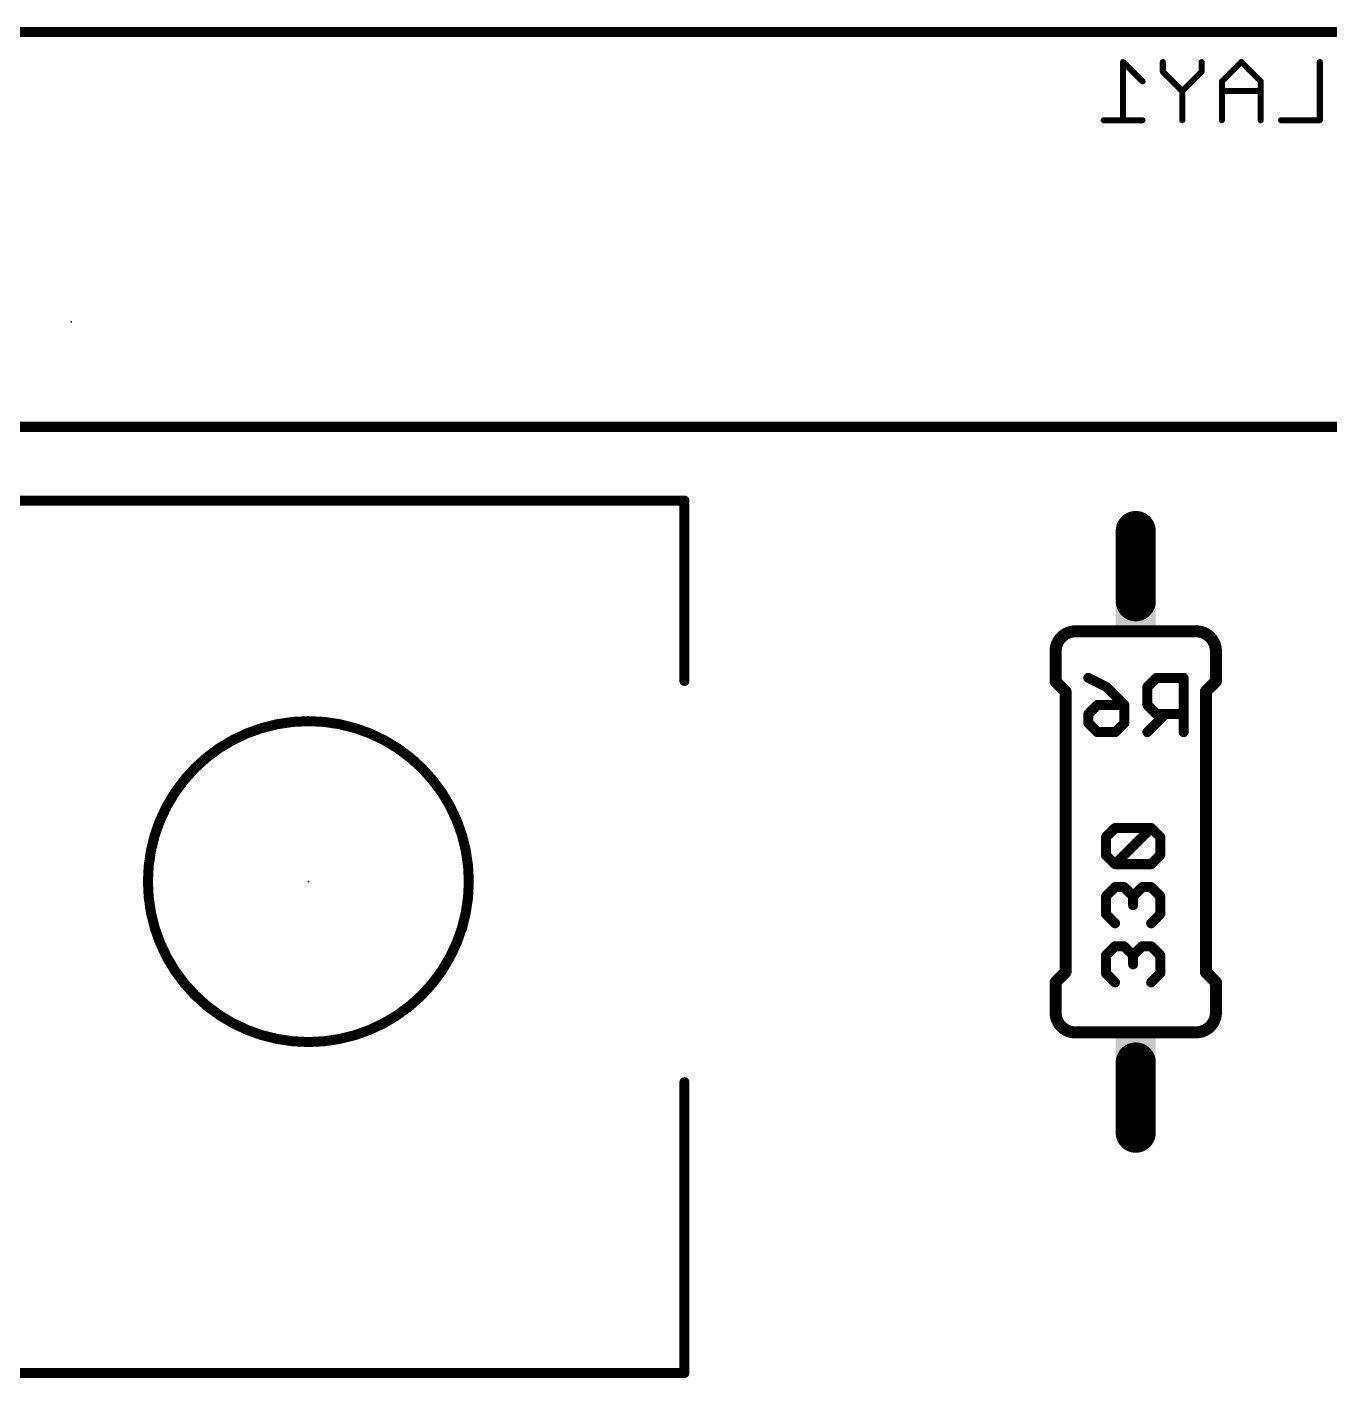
# Model space of a CAD drawing. Extents: x 0 to 100, y 1 to 103.
# Drawn here: x 66.44 to 82.94, y 68.71 to 85.82 of the extents above; entities that cross this region are included whole.
import ezdxf

# ---------------------------------------------------------------- set-up
doc = ezdxf.new("R2010")
doc.units = 0
for name, color, linetype in [('21', 253, 'CONTINUOUS'), ('22', 253, 'CONTINUOUS'), ('23', 7, 'CONTINUOUS'), ('24', 7, 'CONTINUOUS'), ('26', 253, 'CONTINUOUS'), ('28', 253, 'CONTINUOUS'), ('52', 253, 'CONTINUOUS')]:
    doc.layers.add(name, color=color, linetype=linetype)

# ---------------------------------------------------------------- blocks, each defined once
blk = doc.blocks.new('RECT')
blk.add_solid([(-0.5, -0.5), (0.5, -0.5), (-0.5, 0.5), (0.5, 0.5)])

msp = doc.modelspace()

# ---------------------------------------------------------------- linework, layer by layer
at = {"layer": '21', "const_width": 0.127}
for points in [[(74.7625, 79.826), (65.2375, 79.826)], [(74.7625, 77.54), (74.7625, 79.7625)], [(74.7625, 68.777), (74.7625, 72.46)], [(65.2375, 68.777), (74.7625, 68.777)]]:
    msp.add_lwpolyline(points, dxfattribs=at)
at = {"layer": '21'}
for points, const_width in [([(74.7943, 79.7625, 1), (74.7308, 79.7625)], 0.0635), ([(74.7625, 79.7943, 1), (74.7625, 79.8578)], 0.0635), ([(74.7308, 77.54, 1), (74.7943, 77.54)], 0.0635), ([(70, 72.968, 1), (70, 77.032, 1), (70, 72.968)], 0.127), ([(74.7943, 72.46, 1), (74.7308, 72.46)], 0.0635), ([(74.7308, 68.777, 1), (74.7943, 68.777)], 0.0635), ([(74.7625, 68.7452, 1), (74.7625, 68.8088)], 0.0635)]:
    msp.add_lwpolyline(points, format="xyb", dxfattribs=dict(at, const_width=const_width))
at = {"layer": '22'}
for points, const_width in [([(65.7062, 85.7594), (85.7062, 85.7594)], 0.127), ([(80.564, 85.134), (80.3183, 85.3797)], 0.0762), ([(80.3183, 85.3797), (80.3183, 84.6425)], 0.0762), ([(80.821, 85.2569), (80.821, 85.3797)], 0.0762), ([(81.3124, 85.3797), (81.3124, 85.2569)], 0.0762), ([(81.8151, 85.3797), (81.5694, 85.134)], 0.0762), ([(82.0609, 85.134), (81.8151, 85.3797)], 0.0762), ([(82.8093, 85.3797), (82.8093, 84.6425)], 0.0762), ([(81.0667, 85.0111), (80.821, 85.2569)], 0.0762), ([(81.3124, 85.2569), (81.0667, 85.0111)], 0.0762), ([(81.0667, 85.0111), (81.0667, 84.6425)], 0.0762), ([(81.5694, 85.134), (81.5694, 84.6425)], 0.0762), ([(82.0609, 85.0111), (81.5694, 85.0111)], 0.0762), ([(82.0609, 84.6425), (82.0609, 85.134)], 0.0762), ([(80.564, 84.6425), (80.0725, 84.6425)], 0.0762), ([(82.8093, 84.6425), (82.3178, 84.6425)], 0.0762), ([(85.7062, 80.7594), (65.7062, 80.7594)], 0.127), ([(81.24, 78.17), (79.716, 78.17)], 0.1524), ([(79.462, 77.916), (79.462, 77.535)], 0.1524), ([(81.494, 77.916), (81.494, 77.535)], 0.1524), ([(79.589, 77.408), (79.462, 77.535)], 0.1524), ([(81.367, 77.408), (81.494, 77.535)], 0.1524), ([(79.589, 73.852), (79.589, 77.408)], 0.1524), ([(81.367, 73.852), (81.367, 77.408)], 0.1524), ([(79.589, 73.852), (79.462, 73.725)], 0.1524), ([(81.367, 73.852), (81.494, 73.725)], 0.1524), ([(79.462, 73.344), (79.462, 73.725)], 0.1524), ([(81.494, 73.344), (81.494, 73.725)], 0.1524), ([(81.24, 73.09), (79.716, 73.09)], 0.1524)]:
    msp.add_lwpolyline(points, dxfattribs=dict(at, const_width=const_width))
for points, const_width in [([(80.3318, 85.3932, 1), (80.3048, 85.3663)], 0.0381), ([(80.3373, 85.3797, 1), (80.2992, 85.3797)], 0.0381), ([(80.84, 85.3797, 1), (80.8019, 85.3797)], 0.0381), ([(81.3315, 85.3797, 1), (81.2934, 85.3797)], 0.0381), ([(81.8286, 85.3932, 1), (81.8016, 85.3663)], 0.0381), ([(81.8286, 85.3663, 1), (81.8016, 85.3932)], 0.0381), ([(82.8283, 85.3797, 1), (82.7902, 85.3797)], 0.0381), ([(80.8344, 85.2703, 1), (80.8075, 85.2434)], 0.0381), ([(80.8019, 85.2569, 1), (80.84, 85.2569)], 0.0381), ([(81.2934, 85.2569, 1), (81.3315, 85.2569)], 0.0381), ([(81.3259, 85.2434, 1), (81.299, 85.2703)], 0.0381), ([(80.5506, 85.1205, 1), (80.5775, 85.1475)], 0.0381), ([(81.0857, 85.0111, 1), (81.0476, 85.0111)], 0.0381), ([(81.0532, 85.0246, 1), (81.0802, 84.9976)], 0.0381), ([(81.0532, 84.9976, 1), (81.0802, 85.0246)], 0.0381), ([(81.5884, 85.134, 1), (81.5503, 85.134)], 0.0381), ([(81.5559, 85.1475, 1), (81.5828, 85.1205)], 0.0381), ([(81.5694, 85.0302, 1), (81.5694, 84.9921)], 0.0381), ([(82.0799, 85.134, 1), (82.0418, 85.134)], 0.0381), ([(82.0474, 85.1205, 1), (82.0743, 85.1475)], 0.0381), ([(82.0609, 84.9921, 1), (82.0609, 85.0302)], 0.0381), ([(80.0725, 84.6615, 1), (80.0725, 84.6235)], 0.0381), ([(80.2992, 84.6425, 1), (80.3373, 84.6425)], 0.0381), ([(80.564, 84.6235, 1), (80.564, 84.6615)], 0.0381), ([(81.0476, 84.6425, 1), (81.0857, 84.6425)], 0.0381), ([(81.5503, 84.6425, 1), (81.5884, 84.6425)], 0.0381), ([(82.0418, 84.6425, 1), (82.0799, 84.6425)], 0.0381), ([(82.3178, 84.6615, 1), (82.3178, 84.6235)], 0.0381), ([(82.7902, 84.6425, 1), (82.8283, 84.6425)], 0.0381), ([(82.8093, 84.6235, 1), (82.8093, 84.6615)], 0.0381), ([(79.716, 78.17, 0.4142), (79.462, 77.916)], 0.1524), ([(79.716, 78.2081, 1), (79.716, 78.1319)], 0.0762), ([(79.716, 78.1319, 1), (79.716, 78.2081)], 0.0762), ([(81.494, 77.916, 0.4142), (81.24, 78.17)], 0.1524), ([(81.24, 78.2081, 1), (81.24, 78.1319)], 0.0762), ([(81.24, 78.1319, 1), (81.24, 78.2081)], 0.0762), ([(79.5001, 77.916, 1), (79.4239, 77.916)], 0.0762), ([(79.4239, 77.916, 1), (79.5001, 77.916)], 0.0762), ([(81.5321, 77.916, 1), (81.4559, 77.916)], 0.0762), ([(81.4559, 77.916, 1), (81.5321, 77.916)], 0.0762), ([(79.4239, 77.535, 1), (79.5001, 77.535)], 0.0762), ([(79.4889, 77.5619, 1), (79.4351, 77.5081)], 0.0762), ([(81.4559, 77.535, 1), (81.5321, 77.535)], 0.0762), ([(81.5209, 77.5081, 1), (81.4671, 77.5619)], 0.0762), ([(79.6271, 77.408, 1), (79.5509, 77.408)], 0.0762), ([(79.5621, 77.3811, 1), (79.6159, 77.4349)], 0.0762), ([(81.4051, 77.408, 1), (81.3289, 77.408)], 0.0762), ([(81.3401, 77.4349, 1), (81.3939, 77.3811)], 0.0762), ([(79.6159, 73.8251, 1), (79.5621, 73.8789)], 0.0762), ([(81.3939, 73.8789, 1), (81.3401, 73.8251)], 0.0762), ([(79.5001, 73.725, 1), (79.4239, 73.725)], 0.0762), ([(79.4351, 73.7519, 1), (79.4889, 73.6981)], 0.0762), ([(79.5509, 73.852, 1), (79.6271, 73.852)], 0.0762), ([(81.3289, 73.852, 1), (81.4051, 73.852)], 0.0762), ([(81.5321, 73.725, 1), (81.4559, 73.725)], 0.0762), ([(81.4671, 73.6981, 1), (81.5209, 73.7519)], 0.0762), ([(79.462, 73.344, 0.4142), (79.716, 73.09)], 0.1524), ([(79.5001, 73.344, 1), (79.4239, 73.344)], 0.0762), ([(81.24, 73.09, 0.4142), (81.494, 73.344)], 0.1524), ([(81.5321, 73.344, 1), (81.4559, 73.344)], 0.0762), ([(79.4239, 73.344, 1), (79.5001, 73.344)], 0.0762), ([(81.4559, 73.344, 1), (81.5321, 73.344)], 0.0762), ([(79.716, 73.1281, 1), (79.716, 73.0519)], 0.0762), ([(79.716, 73.0519, 1), (79.716, 73.1281)], 0.0762), ([(81.24, 73.1281, 1), (81.24, 73.0519)], 0.0762), ([(81.24, 73.0519, 1), (81.24, 73.1281)], 0.0762)]:
    msp.add_lwpolyline(points, format="xyb", dxfattribs=dict(at, const_width=const_width))
at = {"layer": '23'}
msp.add_point((70, 75), dxfattribs=at)
at = {"layer": '24'}
for p in [(66.9962, 82.0894), (80.478, 75.63)]:
    msp.add_point(p, dxfattribs=at)
at = {"layer": '26', "const_width": 0.127}
for points in [[(79.8773, 77.5797), (80.1061, 77.4653)], [(80.1061, 77.4653), (80.3349, 77.2365)], [(80.7401, 77.5797), (80.6257, 77.4653)], [(80.6257, 77.4653), (80.6257, 77.2365)], [(81.0833, 77.5797), (80.7401, 77.5797)], [(81.0833, 76.8933), (81.0833, 77.5797)], [(79.8773, 77.1221), (79.9917, 77.2365)], [(79.8773, 77.0077), (79.8773, 77.1221)], [(79.9917, 77.2365), (80.3349, 77.2365)], [(80.3349, 77.2365), (80.3349, 77.0077)], [(80.6257, 77.2365), (80.7401, 77.1221)], [(80.8545, 77.1221), (80.6257, 76.8933)], [(80.7401, 77.1221), (81.0833, 77.1221)], [(79.9917, 76.8933), (79.8773, 77.0077)], [(80.3349, 77.0077), (80.2205, 76.8933)], [(80.2205, 76.8933), (79.9917, 76.8933)]]:
    msp.add_lwpolyline(points, dxfattribs=at)
at = {"layer": '26', "const_width": 0.0635}
for points in [[(79.8915, 77.6081, 1), (79.8631, 77.5513)], [(80.1286, 77.4877, 1), (80.0837, 77.4428)], [(80.0919, 77.4369, 1), (80.1203, 77.4937)], [(80.6575, 77.4653, 1), (80.594, 77.4653)], [(80.6033, 77.4877, 1), (80.6482, 77.4428)], [(80.7401, 77.6114, 1), (80.7401, 77.5479)], [(80.7626, 77.5572, 1), (80.7177, 77.6021)], [(81.1151, 77.5797, 1), (81.0516, 77.5797)], [(81.0833, 77.5479, 1), (81.0833, 77.6114)], [(79.9091, 77.1221, 1), (79.8456, 77.1221)], [(79.8549, 77.1445, 1), (79.8998, 77.0996)], [(79.9917, 77.2682, 1), (79.9917, 77.2047)], [(80.0142, 77.214, 1), (79.9693, 77.2589)], [(80.3667, 77.2365, 1), (80.3032, 77.2365)], [(80.3125, 77.214, 1), (80.3574, 77.2589)], [(80.3349, 77.2047, 1), (80.3349, 77.2682)], [(80.594, 77.2365, 1), (80.6575, 77.2365)], [(80.6482, 77.2589, 1), (80.6033, 77.214)], [(80.7401, 77.1538, 1), (80.7401, 77.0903)], [(80.7177, 77.0996, 1), (80.7626, 77.1445)], [(80.877, 77.0996, 1), (80.8321, 77.1445)], [(81.0833, 77.0903, 1), (81.0833, 77.1538)], [(79.8998, 77.0301, 1), (79.8549, 76.9852)], [(79.8456, 77.0077, 1), (79.9091, 77.0077)], [(80.3032, 77.0077, 1), (80.3667, 77.0077)], [(80.3574, 76.9852, 1), (80.3125, 77.0301)], [(79.9917, 76.9251, 1), (79.9917, 76.8616)], [(79.9693, 76.8708, 1), (80.0142, 76.9158)], [(80.1981, 76.9158, 1), (80.243, 76.8708)], [(80.2205, 76.8616, 1), (80.2205, 76.9251)], [(80.6033, 76.9158, 1), (80.6482, 76.8708)], [(81.0516, 76.8933, 1), (81.1151, 76.8933)]]:
    msp.add_lwpolyline(points, format="xyb", dxfattribs=at)
at = {"layer": '28', "const_width": 0.127}
for points in [[(80.2157, 75.6783), (80.1013, 75.5639)], [(80.1013, 75.5639), (80.1013, 75.3351)], [(80.6733, 75.6783), (80.2157, 75.6783)], [(80.2157, 75.2207), (80.6733, 75.6783)], [(80.7877, 75.5639), (80.6733, 75.6783)], [(80.7877, 75.3351), (80.7877, 75.5639)], [(80.1013, 75.3351), (80.2157, 75.2207)], [(80.2157, 75.2207), (80.6733, 75.2207)], [(80.6733, 75.2207), (80.7877, 75.3351)], [(80.2157, 74.9299), (80.1013, 74.8155)], [(80.3301, 74.9299), (80.2157, 74.9299)], [(80.4445, 74.8155), (80.3301, 74.9299)], [(80.5589, 74.9299), (80.4445, 74.8155)], [(80.6733, 74.9299), (80.5589, 74.9299)], [(80.7877, 74.8155), (80.6733, 74.9299)], [(80.1013, 74.8155), (80.1013, 74.5867)], [(80.4445, 74.8155), (80.4445, 74.7011)], [(80.7877, 74.5867), (80.7877, 74.8155)], [(80.1013, 74.5867), (80.2157, 74.4723)], [(80.6733, 74.4723), (80.7877, 74.5867)], [(80.2157, 74.1814), (80.1013, 74.067)], [(80.1013, 74.067), (80.1013, 73.8383)], [(80.3301, 74.1814), (80.2157, 74.1814)], [(80.4445, 74.067), (80.3301, 74.1814)], [(80.5589, 74.1814), (80.4445, 74.067)], [(80.4445, 74.067), (80.4445, 73.9526)], [(80.6733, 74.1814), (80.5589, 74.1814)], [(80.7877, 74.067), (80.6733, 74.1814)], [(80.7877, 73.8383), (80.7877, 74.067)], [(80.1013, 73.8383), (80.2157, 73.7239)], [(80.6733, 73.7239), (80.7877, 73.8383)]]:
    msp.add_lwpolyline(points, dxfattribs=at)
at = {"layer": '28', "const_width": 0.0635}
for points in [[(80.1331, 75.5639, 1), (80.0696, 75.5639)], [(80.2157, 75.71, 1), (80.2157, 75.6465)], [(80.2381, 75.6558, 1), (80.1932, 75.7007)], [(80.6957, 75.7007, 1), (80.6508, 75.6558)], [(80.6957, 75.6558, 1), (80.6508, 75.7007)], [(80.6733, 75.6465, 1), (80.6733, 75.71)], [(80.8194, 75.5639, 1), (80.7559, 75.5639)], [(80.0788, 75.5863, 1), (80.1238, 75.5414)], [(80.7652, 75.5414, 1), (80.8101, 75.5863)], [(80.1238, 75.3575, 1), (80.0788, 75.3126)], [(80.0696, 75.3351, 1), (80.1331, 75.3351)], [(80.2157, 75.2524, 1), (80.2157, 75.1889)], [(80.6733, 75.1889, 1), (80.6733, 75.2524)], [(80.7559, 75.3351, 1), (80.8194, 75.3351)], [(80.8101, 75.3126, 1), (80.7652, 75.3575)], [(80.1932, 75.2431, 1), (80.2381, 75.1982)], [(80.1932, 75.1982, 1), (80.2381, 75.2431)], [(80.6508, 75.2431, 1), (80.6957, 75.1982)], [(80.2157, 74.9616, 1), (80.2157, 74.8981)], [(80.2381, 74.9074, 1), (80.1932, 74.9523)], [(80.3525, 74.9523, 1), (80.3076, 74.9074)], [(80.3301, 74.8981, 1), (80.3301, 74.9616)], [(80.5589, 74.9616, 1), (80.5589, 74.8981)], [(80.5813, 74.9074, 1), (80.5364, 74.9523)], [(80.6957, 74.9523, 1), (80.6508, 74.9074)], [(80.6733, 74.8981, 1), (80.6733, 74.9616)], [(80.1331, 74.8155, 1), (80.0696, 74.8155)], [(80.0788, 74.8379, 1), (80.1238, 74.793)], [(80.4762, 74.8155, 1), (80.4127, 74.8155)], [(80.422, 74.8379, 1), (80.4669, 74.793)], [(80.422, 74.793, 1), (80.4669, 74.8379)], [(80.8194, 74.8155, 1), (80.7559, 74.8155)], [(80.7652, 74.793, 1), (80.8101, 74.8379)], [(80.1238, 74.6091, 1), (80.0788, 74.5642)], [(80.0696, 74.5867, 1), (80.1331, 74.5867)], [(80.4127, 74.7011, 1), (80.4762, 74.7011)], [(80.7559, 74.5867, 1), (80.8194, 74.5867)], [(80.8101, 74.5642, 1), (80.7652, 74.6091)], [(80.1932, 74.4498, 1), (80.2381, 74.4947)], [(80.6508, 74.4947, 1), (80.6957, 74.4498)], [(80.1331, 74.067, 1), (80.0696, 74.067)], [(80.0788, 74.0895, 1), (80.1238, 74.0446)], [(80.2157, 74.2132, 1), (80.2157, 74.1497)], [(80.2381, 74.159, 1), (80.1932, 74.2039)], [(80.3525, 74.2039, 1), (80.3076, 74.159)], [(80.3301, 74.1497, 1), (80.3301, 74.2132)], [(80.4762, 74.067, 1), (80.4127, 74.067)], [(80.422, 74.0895, 1), (80.4669, 74.0446)], [(80.422, 74.0446, 1), (80.4669, 74.0895)], [(80.5589, 74.2132, 1), (80.5589, 74.1497)], [(80.5813, 74.159, 1), (80.5364, 74.2039)], [(80.6957, 74.2039, 1), (80.6508, 74.159)], [(80.6733, 74.1497, 1), (80.6733, 74.2132)], [(80.8194, 74.067, 1), (80.7559, 74.067)], [(80.7652, 74.0446, 1), (80.8101, 74.0895)], [(80.4127, 73.9526, 1), (80.4762, 73.9526)], [(80.1238, 73.8607, 1), (80.0788, 73.8158)], [(80.0696, 73.8383, 1), (80.1331, 73.8383)], [(80.1932, 73.7014, 1), (80.2381, 73.7463)], [(80.6508, 73.7463, 1), (80.6957, 73.7014)], [(80.7559, 73.8383, 1), (80.8194, 73.8383)], [(80.8101, 73.8158, 1), (80.7652, 73.8607)]]:
    msp.add_lwpolyline(points, format="xyb", dxfattribs=at)
at = {"layer": '52', "const_width": 0.508}
for points in [[(80.478, 79.44), (80.478, 78.551)], [(80.478, 71.82), (80.478, 72.709)]]:
    msp.add_lwpolyline(points, dxfattribs=at)
at = {"layer": '52', "const_width": 0.254}
for points in [[(80.605, 79.44, 1), (80.351, 79.44)], [(80.351, 78.551, 1), (80.605, 78.551)], [(80.605, 72.709, 1), (80.351, 72.709)], [(80.351, 71.82, 1), (80.605, 71.82)]]:
    msp.add_lwpolyline(points, format="xyb", dxfattribs=at)

# ---------------------------------------------------------------- block references
at = {"layer": '22', "xscale": 0.381, "yscale": 0.508, "rotation": 270}
for p in [(80.478, 78.3605), (80.478, 72.8995)]:
    msp.add_blockref('RECT', p, dxfattribs=at)

doc.saveas('drawing.dxf')
